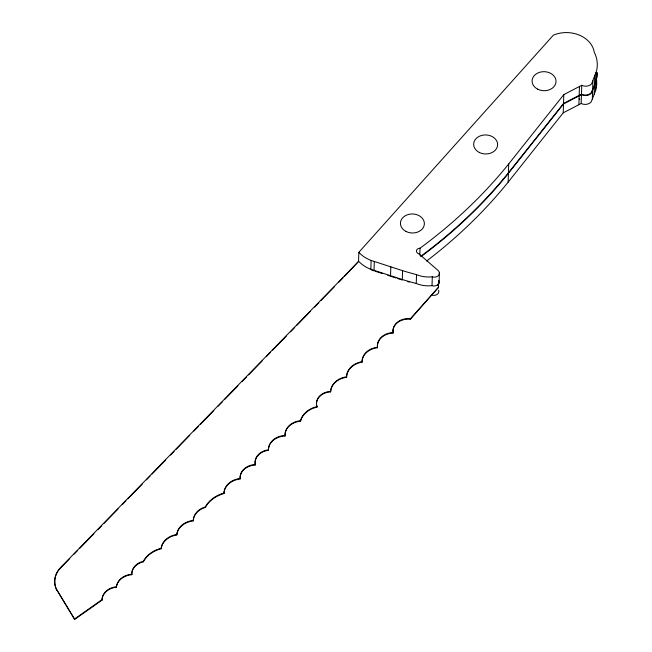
<?xml version="1.0" encoding="UTF-8"?>
<svg xmlns="http://www.w3.org/2000/svg" width="652" height="652" viewBox="0 0 652 652"><rect width="100%" height="100%" fill="white"/><g stroke="black" fill="none" stroke-linecap="round" stroke-linejoin="round"><path stroke-width="0.98" d="M437.875 284.207A9.601 7.628 1.8 0 1 438.56 287.247L410.418 318.698A15.599 12.396 1.8 0 0 393.123 332.544A16.887 13.415 1.8 0 0 377.5 347.223A18.395 14.613 1.8 0 0 362.08 361.64A20.008 15.892 1.8 0 0 346.579 376.791A19.576 15.55 1.8 0 0 330.621 391.387A15.33 12.176 1.8 0 0 317.035 406.579L317.019 407.092A23.977 19.047 1.8 0 0 300.507 421.176A18.085 14.368 1.8 0 0 285.046 435.992A17.857 14.181 1.8 0 0 268.453 450.271A16.341 12.975 1.8 0 0 255.266 465.006A16.634 13.211 1.8 0 0 240.115 478.967A19.348 15.371 1.8 0 0 223.946 493.531A32.877 26.121 1.8 0 0 205.298 507.435A18.989 15.086 1.8 0 0 193.245 520.907A19.747 15.689 1.8 0 0 176.773 534.966A19.927 15.827 1.8 0 0 161.15 548.764A29.894 23.749 1.8 0 0 143.334 561.804A16.528 13.13 1.8 0 0 131.785 574.705A17.604 13.985 1.8 0 0 116.406 587.216A16.944 13.456 1.8 0 0 102.03 600.142L74.695 619.4L56.716 589.685A28.81 22.893 1.8 0 1 60.579 567.517L358.6 261.395L344.395 276.489M60.579 567.517L60.563 568.031L69.788 558.56M74.695 619.4L56.716 589.685M102.03 600.142L102.046 599.628A16.944 13.456 1.8 0 1 116.423 586.71A17.604 13.985 1.8 0 1 131.802 574.192A16.528 13.13 1.8 0 1 143.35 561.29A29.894 23.749 1.8 0 1 161.158 548.25A19.927 15.827 1.8 0 1 176.79 534.461A19.747 15.689 1.8 0 1 193.261 520.394A18.989 15.086 1.8 0 1 205.315 506.922A32.877 26.121 1.8 0 1 223.962 493.026A19.348 15.371 1.8 0 1 240.132 478.462A16.634 13.211 1.8 0 1 255.282 464.493A16.341 12.975 1.8 0 1 268.469 449.758A17.857 14.181 1.8 0 1 285.063 435.479A18.085 14.368 1.8 0 1 300.523 420.662A23.977 19.047 1.8 0 1 317.035 406.579M116.406 587.216L116.423 586.71M131.785 574.705L131.802 574.192M143.334 561.804L143.35 561.29M161.15 548.764L161.158 548.25M176.773 534.966L176.79 534.461M193.245 520.907L193.261 520.394M205.298 507.435L205.315 506.922M223.946 493.531L223.962 493.026M240.115 478.967L240.132 478.462M255.266 465.006L255.282 464.493M268.453 450.271L268.469 449.758M285.046 435.992L285.063 435.479M300.507 421.176L300.523 420.662M316.481 403.555A15.33 12.176 1.8 0 1 330.605 391.901L330.621 391.387M330.605 391.901A19.576 15.55 1.8 0 1 346.562 377.304L346.579 376.791M358.828 252.324A31.907 25.346 1.8 0 0 371.127 260.45L402.569 270.67A306.375 243.392 1.8 0 0 416.53 274.639A25.73 20.44 1.8 0 0 432.3 276.79A5.061 4.026 1.8 0 0 438.462 275.503A5.061 4.026 1.8 0 0 438.038 270.433L418.902 253.824A3.643 2.893 1.8 0 1 416.498 250.612A3.643 2.893 1.8 0 1 420.018 248.208A557.191 442.643 1.8 0 0 508.715 163.954L563.801 94.621L581.747 85.298A7.327 5.819 1.8 0 0 591.666 83.758L596.613 70.693A41.614 33.056 1.8 0 0 594.233 52.201A27.669 21.981 1.8 0 0 553.32 35.2L358.828 252.324L358.551 261.175A31.907 25.346 1.8 0 0 370.849 269.3L402.292 279.521A306.375 243.392 1.8 0 0 416.253 283.49A25.73 20.44 1.8 0 0 432.023 285.633A5.061 4.026 1.8 0 0 437.411 285.022A5.061 4.026 1.8 0 0 438.902 280.865M346.562 377.304A20.008 15.892 1.8 0 1 362.064 362.145L362.08 361.64M370.849 269.3L371.127 260.45M374.036 270.335L374.313 261.485M362.064 362.145A18.395 14.613 1.8 0 1 377.484 347.736L377.5 347.223M390.548 275.698L390.825 266.855M377.484 347.736A16.887 13.415 1.8 0 1 393.107 333.058L393.123 332.544M402.292 279.521L402.569 270.67M393.107 333.058A15.599 12.396 1.8 0 1 410.401 319.211L410.418 318.698M416.253 283.49L416.53 274.639M419.798 255.087L420.018 248.208M432.023 285.633L432.3 276.79M410.401 319.211L438.56 287.247M439.106 281.77L439.383 272.919M426.644 261.02A557.191 442.643 1.8 0 0 508.136 182.169L508.421 173.318L563.507 103.978L581.454 94.662A7.327 5.819 1.8 0 0 591.372 93.122L593.564 87.498M420.54 256.464A557.191 442.643 1.8 0 0 508.438 172.804L508.715 163.954M508.136 182.169L563.222 112.829L563.507 103.978M508.438 172.804L563.524 103.472L563.801 94.621M578.878 104.703L579.163 95.852M579.18 95.339L579.457 86.488M563.222 112.829L581.177 103.513L581.454 94.662M563.524 103.472L581.47 94.149L581.747 85.298M581.177 103.513A7.327 5.819 1.8 0 0 591.095 101.973L592.342 99.063L592.619 90.212M592.912 80.848L592.627 89.96L596.327 79.797A41.614 33.056 1.8 0 0 596.996 72.779M594.216 94.149L594.787 75.934M592.342 99.063L595.545 90.661L596.124 72.454M592.635 89.699L591.388 92.608A7.327 5.819 1.8 0 1 581.47 94.149M595.545 90.661L596.042 88.9A41.614 33.056 1.8 0 0 596.262 77.979M74.043 554.184L77.596 550.541M79.723 548.356L93.912 533.776M98.167 529.4L101.72 525.756M103.847 523.572L118.036 508.992M122.299 504.624L125.844 500.981M127.971 498.788L142.16 484.216M146.423 479.839L149.968 476.196M152.095 474.012L165.584 460.157M170.547 455.055L174.092 451.412M176.227 449.228L189.708 435.381M193.962 431.005L198.224 426.636M200.351 424.444L213.832 410.597M218.086 406.22L222.348 401.852M224.475 399.668L237.956 385.813M242.218 381.444L246.472 377.068M248.599 374.884L262.08 361.037M266.342 356.66L270.596 352.284M272.723 350.1L286.212 336.253M290.466 331.876L294.72 327.508M296.856 325.315L310.336 311.469M314.59 307.1L318.852 302.724M320.98 300.539L334.46 286.693M338.714 282.316L342.976 277.939M437.989 285.022L438.168 284.859A5.061 4.026 1.8 0 0 438.429 280.531M74.711 618.887L102.046 599.628M371.632 270.067L374.02 270.849M374.941 271.142L382.276 273.53M387.785 275.323L390.532 276.212M391.436 276.505L395.951 277.972M397.761 278.559L402.276 280.034M594.2 86.7L596.336 79.544A41.614 33.056 1.8 0 0 597.004 72.527M579.066 98.859L579.872 99.503M317.019 407.092A15.33 12.176 1.8 0 1 316.587 405.34M56.7 590.199A28.81 22.893 1.8 0 1 57.572 571.877M57.938 571.299A28.81 22.893 1.8 0 1 60.074 568.552M437.859 284.72A9.601 7.628 1.8 0 1 438.397 286.212M438.519 286.978A9.601 7.628 1.8 0 1 438.543 287.76M438.609 290.23A5.061 4.026 1.8 0 1 437.117 294.386A5.061 4.026 1.8 0 1 431.73 294.997M508.421 173.318A557.191 442.643 1.8 0 1 421.331 256.375M409.228 282.08A306.375 243.392 1.8 0 1 407.484 281.582M406.057 231.476A11.98 9.511 1.8 0 0 424.37 223.962A11.98 9.511 1.8 0 0 406.791 215.013A11.98 9.511 1.8 0 0 406.057 231.476M479.293 152.446A11.98 9.511 1.8 0 0 497.606 144.923A11.98 9.511 1.8 0 0 480.027 135.975A11.98 9.511 1.8 0 0 479.293 152.446M537.704 89.185A11.98 9.511 1.8 0 0 556.026 81.663A11.98 9.511 1.8 0 0 538.438 72.722A11.98 9.511 1.8 0 0 537.704 89.185"/></g></svg>
